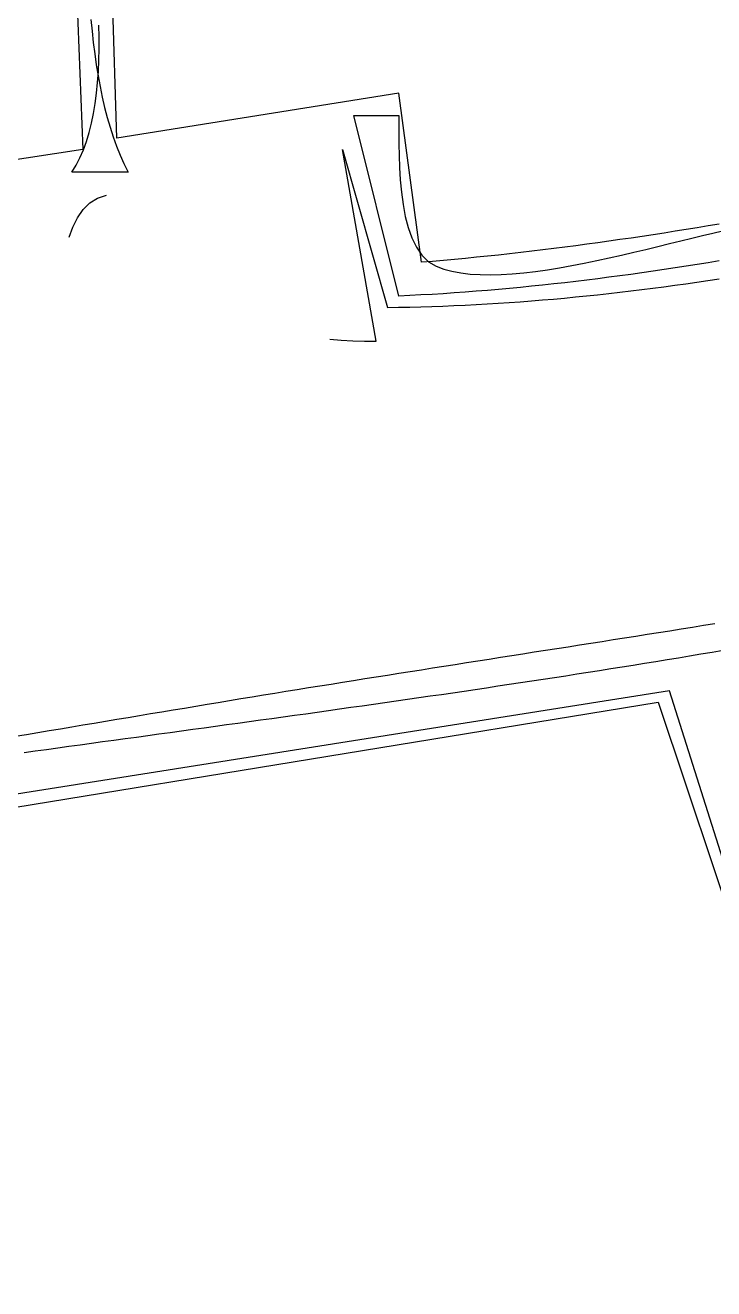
# Model space of a CAD drawing. Header units: metres. Extents: x 63 to 1153, y 57 to 743.
# Drawn here: x 729.9 to 790.9, y 483 to 595 of the extents above; entities that cross this region are included whole.
import ezdxf

# ---------------------------------------------------------------- set-up
doc = ezdxf.new("R2010")
doc.units = ezdxf.units.M

msp = doc.modelspace()

# ---------------------------------------------------------------- linework, layer by layer
for p, q in [((738, 585), (734, 712)), ((732.9606, 636), (735, 584)), ((735.7119, 595.5166), (735.8074, 594.491)), ((736.4399, 593.9677), (736.4222, 595.0208)), ((735.8074, 594.491), (735.9174, 593.478)), ((736.4383, 592.9307), (736.4399, 593.9677)), ((735.9174, 593.478), (736.0427, 592.4786)), ((736.4159, 591.9122), (736.4383, 592.9307)), ((736.0427, 592.4786), (736.1839, 591.4941)), ((736.1839, 591.4941), (736.3418, 590.5258)), ((736.3715, 590.9147), (736.4159, 591.9122)), ((736.3034, 589.9405), (736.3715, 590.9147)), ((736.3418, 590.5258), (736.5172, 589.5748)), ((736.2101, 588.9919), (736.3034, 589.9405)), ((736.5172, 589.5748), (736.7107, 588.6425)), ((736.0904, 588.0714), (736.2101, 588.9919)), ((736.7107, 588.6425), (736.9232, 587.7299)), ((763, 589), (738, 585)), ((765, 574), (763, 589)), ((735.7653, 586.3239), (735.9426, 587.1813)), ((735.9426, 587.1813), (736.0904, 588.0714)), ((736.9232, 587.7299), (737.1552, 586.8384)), ((735.557, 585.5016), (735.7653, 586.3239)), ((737.1552, 586.8384), (737.4076, 585.9692)), ((737.4076, 585.9692), (737.681, 585.1235)), ((763, 571), (759, 587)), ((759, 587), (763, 587)), ((763, 587), (763.0083, 586.2643)), ((763.0083, 586.2643), (763.011, 585.4154)), ((735.3163, 584.7168), (735.557, 585.5016)), ((737.681, 585.1235), (737.9762, 584.3024)), ((763.011, 585.4154), (763.0164, 584.4743)), ((735, 584), (709, 580)), ((734.7318, 583.2692), (735.0417, 583.9719)), ((735.0417, 583.9719), (735.3163, 584.7168)), ((737.9762, 584.3024), (738.294, 583.5074)), ((761, 567), (758, 584)), ((758, 584), (762, 570)), ((763.0164, 584.4743), (763.0329, 583.4619)), ((734, 582), (734.385, 582.6111)), ((734.385, 582.6111), (734.7318, 583.2692)), ((738.294, 583.5074), (738.635, 582.7395)), ((738.635, 582.7395), (739, 582)), ((763.0329, 583.4619), (763.0688, 582.3994)), ((739, 582), (734, 582)), ((763.0688, 582.3994), (763.1322, 581.3077)), ((763.1322, 581.3077), (763.2317, 580.2079)), ((735.0192, 578.6653), (735.6002, 579.2574)), ((735.6002, 579.2574), (736.2868, 579.6913)), ((736.2868, 579.6913), (737.0934, 579.9398)), ((763.2317, 580.2079), (763.3753, 579.1211)), ((734.5293, 577.9421), (735.0192, 578.6653)), ((763.3753, 579.1211), (763.5716, 578.0683)), ((763.5716, 578.0683), (763.8287, 577.0704)), ((733.766, 576.2104), (734.1164, 577.1147)), ((734.1164, 577.1147), (734.5293, 577.9421)), ((763.8287, 577.0704), (764.1549, 576.1486)), ((789.4496, 577.0595), (788.4722, 576.9003)), ((790.4271, 577.2212), (789.4496, 577.0595)), ((791.4045, 577.3853), (790.4271, 577.2212)), ((764.1549, 576.1486), (764.5587, 575.3239)), ((781.6288, 575.8612), (780.651, 575.7243)), ((782.6065, 576.0011), (781.6288, 575.8612)), ((783.5842, 576.144), (782.6065, 576.0011)), ((784.5619, 576.2897), (783.5842, 576.144)), ((785.5395, 576.4383), (784.5619, 576.2897)), ((786.5171, 576.5896), (785.5395, 576.4383)), ((787.4946, 576.7437), (786.5171, 576.5896)), ((786.9913, 575.6554), (788.0009, 575.9046)), ((788.4722, 576.9003), (787.4946, 576.7437)), ((788.0009, 575.9046), (788.9806, 576.1454)), ((788.9806, 576.1454), (789.9264, 576.3747)), ((789.9264, 576.3747), (790.8341, 576.5896)), ((790.8341, 576.5896), (791.6995, 576.7872)), ((764.5587, 575.3239), (765.0482, 574.6173)), ((772.8271, 574.7462), (771.8489, 574.6395)), ((773.8053, 574.8564), (772.8271, 574.7462)), ((774.7834, 574.9703), (773.8053, 574.8564)), ((775.7615, 575.0876), (774.7834, 574.9703)), ((776.7395, 575.2084), (775.7615, 575.0876)), ((777.7174, 575.3325), (776.7395, 575.2084)), ((778.6953, 575.4599), (777.7174, 575.3325)), ((779.6732, 575.5905), (778.6953, 575.4599)), ((780.651, 575.7243), (779.6732, 575.5905)), ((782.7391, 574.6317), (783.8259, 574.8857)), ((783.8259, 574.8857), (784.8997, 575.143)), ((784.8997, 575.143), (785.9562, 575.4005)), ((785.9562, 575.4005), (786.9913, 575.6554)), ((765.9786, 574.0794), (765, 574)), ((765.0482, 574.6173), (765.6318, 574.0499)), ((765.6318, 574.0499), (766.3178, 573.6427)), ((766.9571, 574.1629), (765.9786, 574.0794)), ((766.3178, 573.6427), (766.9868, 573.3939)), ((767.9356, 574.2504), (766.9571, 574.1629)), ((768.914, 574.3419), (767.9356, 574.2504)), ((769.8924, 574.4373), (768.914, 574.3419)), ((770.8707, 574.5365), (769.8924, 574.4373)), ((771.8489, 574.6395), (770.8707, 574.5365)), ((777.2557, 573.512), (778.345, 573.7061)), ((778.345, 573.7061), (779.4422, 573.9181)), ((779.4422, 573.9181), (780.5431, 574.1449)), ((780.5431, 574.1449), (781.6434, 574.3838)), ((781.6434, 574.3838), (782.7391, 574.6317)), ((788.4664, 573.6456), (787.4892, 573.4951)), ((789.4436, 573.7991), (788.4664, 573.6456)), ((790.4206, 573.9558), (789.4436, 573.7991)), ((791.3975, 574.1154), (790.4206, 573.9558)), ((766.9868, 573.3939), (767.7139, 573.1981)), ((767.7139, 573.1981), (768.4948, 573.0524)), ((768.4948, 573.0524), (769.3253, 572.9539)), ((769.3253, 572.9539), (770.2013, 572.8996)), ((770.2013, 572.8996), (771.1187, 572.8867)), ((771.1187, 572.8867), (772.0731, 572.9121)), ((772.0731, 572.9121), (773.0605, 572.9729)), ((773.0605, 572.9729), (774.0766, 573.0662)), ((774.0766, 573.0662), (775.1173, 573.1892)), ((775.1173, 573.1892), (776.1784, 573.3387)), ((776.1784, 573.3387), (777.2557, 573.512)), ((780.6439, 572.5373), (779.6653, 572.415)), ((781.6222, 572.6633), (780.6439, 572.5373)), ((782.6005, 572.7931), (781.6222, 572.6633)), ((783.5785, 572.9266), (782.6005, 572.7931)), ((784.5564, 573.0636), (783.5785, 572.9266)), ((785.5341, 573.2041), (784.5564, 573.0636)), ((786.5117, 573.3479), (785.5341, 573.2041)), ((787.4892, 573.4951), (786.5117, 573.3479)), ((790.4085, 572.3737), (791.386, 572.5191)), ((768.8888, 571.3454), (767.9079, 571.2753)), ((769.8695, 571.4203), (768.8888, 571.3454)), ((770.85, 571.4998), (769.8695, 571.4203)), ((771.8302, 571.5841), (770.85, 571.4998)), ((772.8103, 571.6729), (771.8302, 571.5841)), ((773.7902, 571.7661), (772.8103, 571.6729)), ((774.7698, 571.8638), (773.7902, 571.7661)), ((775.7493, 571.9658), (774.7698, 571.8638)), ((776.7286, 572.0719), (775.7493, 571.9658)), ((777.7077, 572.1823), (776.7286, 572.0719)), ((778.6866, 572.2967), (777.7077, 572.1823)), ((779.6653, 572.415), (778.6866, 572.2967)), ((781.6055, 571.2304), (782.5841, 571.3417)), ((782.5841, 571.3417), (783.5626, 571.4572)), ((783.5626, 571.4572), (784.541, 571.5767)), ((784.541, 571.5767), (785.5192, 571.7002)), ((785.5192, 571.7002), (786.4973, 571.8275)), ((786.4973, 571.8275), (787.4753, 571.9586)), ((787.4753, 571.9586), (788.4531, 572.0934)), ((788.4531, 572.0934), (789.4309, 572.2318)), ((789.4309, 572.2318), (790.4085, 572.3737)), ((763.982, 571.0448), (763, 571)), ((764.9638, 571.0948), (763.982, 571.0448)), ((765.9454, 571.1499), (764.9638, 571.0948)), ((766.9267, 571.2101), (765.9454, 571.1499)), ((767.9079, 571.2753), (766.9267, 571.2101)), ((768.8696, 570.1967), (769.8503, 570.2467)), ((769.8503, 570.2467), (770.8308, 570.302)), ((770.8308, 570.302), (771.8111, 570.3624)), ((771.8111, 570.3624), (772.7912, 570.4278)), ((772.7912, 570.4278), (773.7712, 570.4982)), ((773.7712, 570.4982), (774.751, 570.5735)), ((774.751, 570.5735), (775.7307, 570.6537)), ((775.7307, 570.6537), (776.7102, 570.7385)), ((776.7102, 570.7385), (777.6895, 570.8279)), ((777.6895, 570.8279), (778.6687, 570.9219)), ((778.6687, 570.9219), (779.6478, 571.0204)), ((779.6478, 571.0204), (780.6267, 571.1233)), ((780.6267, 571.1233), (781.6055, 571.2304)), ((762, 570), (762.9819, 570.011)), ((762.9819, 570.011), (763.9637, 570.0279)), ((763.9637, 570.0279), (764.9452, 570.0505)), ((764.9452, 570.0505), (765.9266, 570.0788)), ((765.9266, 570.0788), (766.9078, 570.1126)), ((766.9078, 570.1126), (767.8888, 570.152)), ((767.8888, 570.152), (768.8696, 570.1967)), ((756.8838, 567.179), (757.891, 567.0978)), ((757.891, 567.0978), (758.9129, 567.0432)), ((758.9129, 567.0432), (759.9492, 567.0117)), ((759.9492, 567.0117), (761, 567)), ((786.0191, 541.1441), (785.0183, 540.9858)), ((787.0197, 541.3027), (786.0191, 541.1441)), ((788.0203, 541.4616), (787.0197, 541.3027)), ((789.0209, 541.6209), (788.0203, 541.4616)), ((790.0214, 541.7805), (789.0209, 541.6209)), ((791.0217, 541.9406), (790.0214, 541.7805)), ((779.013, 540.0408), (778.012, 539.8839)), ((780.014, 540.1978), (779.013, 540.0408)), ((781.0149, 540.355), (780.014, 540.1978)), ((782.0158, 540.5124), (781.0149, 540.355)), ((783.0167, 540.67), (782.0158, 540.5124)), ((784.0175, 540.8278), (783.0167, 540.67)), ((785.0183, 540.9858), (784.0175, 540.8278)), ((772.0059, 538.9434), (771.0049, 538.7866)), ((773.0069, 539.1001), (772.0059, 538.9434)), ((774.0079, 539.2568), (773.0069, 539.1001)), ((775.009, 539.4135), (774.0079, 539.2568)), ((776.01, 539.5702), (775.009, 539.4135)), ((777.011, 539.727), (776.01, 539.5702)), ((778.012, 539.8839), (777.011, 539.727)), ((786.7843, 538.7691), (787.7817, 538.933)), ((787.7817, 538.933), (788.7788, 539.098)), ((788.7788, 539.098), (789.7755, 539.2641)), ((789.7755, 539.2641), (790.7717, 539.4313)), ((790.7717, 539.4313), (791.7675, 539.5997)), ((764.9995, 537.8434), (763.9988, 537.6856)), ((766.0003, 538.0011), (764.9995, 537.8434)), ((767.0012, 538.1585), (766.0003, 538.0011)), ((768.002, 538.3157), (767.0012, 538.1585)), ((769.003, 538.4728), (768.002, 538.3157)), ((770.0039, 538.6298), (769.003, 538.4728)), ((771.0049, 538.7866), (770.0039, 538.6298)), ((779.7924, 537.6506), (780.7922, 537.8075)), ((780.7922, 537.8075), (781.7917, 537.9653)), ((781.7917, 537.9653), (782.7908, 538.124)), ((782.7908, 538.124), (783.7897, 538.2838)), ((783.7897, 538.2838), (784.7882, 538.4445)), ((784.7882, 538.4445), (785.7864, 538.6063)), ((785.7864, 538.6063), (786.7843, 538.7691)), ((757.9956, 536.7324), (756.9954, 536.5723)), ((758.996, 536.8921), (757.9956, 536.7324)), ((759.9964, 537.0515), (758.996, 536.8921)), ((760.9969, 537.2105), (759.9964, 537.0515)), ((761.9974, 537.3691), (760.9969, 537.2105)), ((762.9981, 537.5275), (761.9974, 537.3691)), ((763.9988, 537.6856), (762.9981, 537.5275)), ((772.7874, 536.5772), (773.7887, 536.728)), ((773.7887, 536.728), (774.7899, 536.8797)), ((774.7899, 536.8797), (775.7908, 537.0322)), ((775.7908, 537.0322), (776.7916, 537.1855)), ((776.7916, 537.1855), (777.7921, 537.3396)), ((777.7921, 537.3396), (778.7924, 537.4947)), ((778.7924, 537.4947), (779.7924, 537.6506)), ((787, 536), (648, 514)), ((750.996, 535.6019), (749.9966, 535.4383)), ((751.9957, 535.7649), (750.996, 535.6019)), ((752.9954, 535.9274), (751.9957, 535.7649)), ((753.9952, 536.0893), (752.9954, 535.9274)), ((754.9952, 536.2508), (753.9952, 536.0893)), ((755.9952, 536.4118), (754.9952, 536.2508)), ((756.9954, 536.5723), (755.9952, 536.4118)), ((764.7721, 535.3961), (765.7743, 535.5414)), ((765.7743, 535.5414), (766.7765, 535.6873)), ((766.7765, 535.6873), (767.7786, 535.8339)), ((767.7786, 535.8339), (768.7806, 535.9812)), ((768.7806, 535.9812), (769.7825, 536.1291)), ((769.7825, 536.1291), (770.7842, 536.2777)), ((770.7842, 536.2777), (771.7859, 536.4271)), ((771.7859, 536.4271), (772.7874, 536.5772)), ((805, 479), (787, 536)), ((700, 520.9197), (786, 535)), ((744.0005, 534.4443), (743.0007, 534.2776)), ((745.0002, 534.611), (744.0005, 534.4443)), ((746, 534.7777), (745.0002, 534.611)), ((746.9989, 534.9438), (746, 534.7777)), ((747.998, 535.1093), (746.9989, 534.9438)), ((748.9972, 535.2741), (747.998, 535.1093)), ((749.9966, 535.4383), (748.9972, 535.2741)), ((756.754, 534.2532), (757.7562, 534.3944)), ((757.7562, 534.3944), (758.7584, 534.536)), ((758.7584, 534.536), (759.7606, 534.678)), ((759.7606, 534.678), (760.7629, 534.8206)), ((760.7629, 534.8206), (761.7652, 534.9636)), ((761.7652, 534.9636), (762.7675, 535.1072)), ((762.7675, 535.1072), (763.7698, 535.2514)), ((763.7698, 535.2514), (764.7721, 535.3961)), ((786, 535), (805, 478)), ((737.0028, 533.2768), (736.0031, 533.1099)), ((738.0024, 533.4436), (737.0028, 533.2768)), ((739.002, 533.6104), (738.0024, 533.4436)), ((740.0017, 533.7772), (739.002, 533.6104)), ((741.0014, 533.944), (740.0017, 533.7772)), ((742.001, 534.1108), (741.0014, 533.944)), ((743.0007, 534.2776), (742.001, 534.1108)), ((748.7409, 533.1376), (749.742, 533.276)), ((749.742, 533.276), (750.7433, 533.4146)), ((750.7433, 533.4146), (751.7447, 533.5535)), ((751.7447, 533.5535), (752.7464, 533.6927)), ((752.7464, 533.6927), (753.7481, 533.8323)), ((753.7481, 533.8323), (754.75, 533.9722)), ((754.75, 533.9722), (755.752, 534.1125)), ((755.752, 534.1125), (756.754, 534.2532)), ((731.0051, 532.276), (730.0055, 532.1093)), ((732.0047, 532.4428), (731.0051, 532.276)), ((733.0043, 532.6095), (732.0047, 532.4428)), ((734.0039, 532.7763), (733.0043, 532.6095)), ((735.0035, 532.9431), (734.0039, 532.7763)), ((736.0031, 533.1099), (735.0035, 532.9431)), ((740.7403, 532.0383), (741.7395, 532.1752)), ((741.7395, 532.1752), (742.7389, 532.3122)), ((742.7389, 532.3122), (743.7386, 532.4493)), ((743.7386, 532.4493), (744.7386, 532.5866)), ((744.7386, 532.5866), (745.7388, 532.7241)), ((745.7388, 532.7241), (746.7393, 532.8617)), ((746.7393, 532.8617), (747.74, 532.9996)), ((747.74, 532.9996), (748.7409, 533.1376)), ((730.0055, 532.1093), (729.0059, 531.9427)), ((732.7601, 530.9441), (733.7563, 531.081)), ((733.7563, 531.081), (734.7529, 531.2178)), ((734.7529, 531.2178), (735.7498, 531.3545)), ((735.7498, 531.3545), (736.7472, 531.4912)), ((736.7472, 531.4912), (737.745, 531.6279)), ((737.745, 531.6279), (738.7431, 531.7647)), ((738.7431, 531.7647), (739.7415, 531.9014)), ((739.7415, 531.9014), (740.7403, 532.0383)), ((729.7744, 530.533), (730.7692, 530.6701)), ((730.7692, 530.6701), (731.7644, 530.8072)), ((731.7644, 530.8072), (732.7601, 530.9441))]:
    msp.add_line(p, q)

doc.saveas('drawing.dxf')
